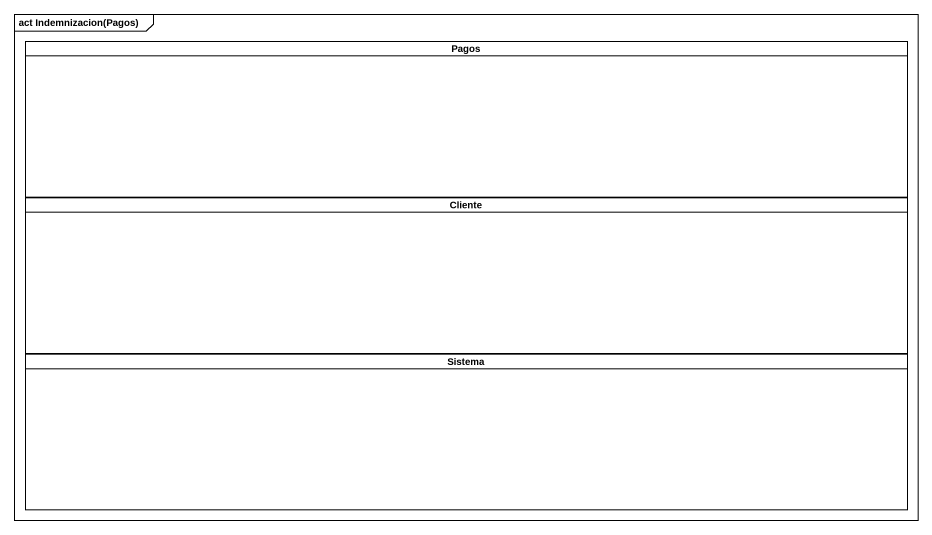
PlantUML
@startuml
mainframe act Indemnizacion(Pagos)
hide empty description
state Pagos <<partition>>
state Cliente <<partition>>
state Sistema <<partition>>
@enduml
